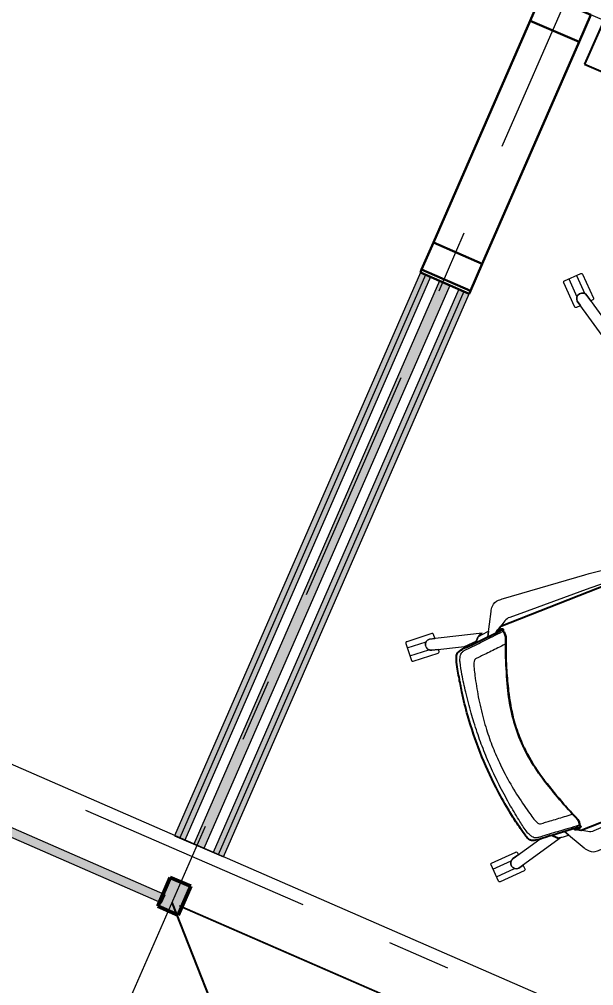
# Model space of a CAD drawing. Header units: millimetres. Extents: x -50172 to 90294, y -80883 to 25069.
# Drawn here: x 31646 to 32929, y -13966 to -11807 of the extents above; entities that cross this region are included whole.
import ezdxf
from ezdxf.enums import TextEntityAlignment as Align

# ---------------------------------------------------------------- set-up
doc = ezdxf.new("R2010")
doc.units = ezdxf.units.MM
doc.header["$MEASUREMENT"] = 0
doc.linetypes.add('Double Dashed', pattern=[1093.611073, 529.166651, -211.666656, 141.111112, -211.666656])
for name, color, linetype in [('A-15-MG_Structural_Grid', 7, 'Continuous'), ('A-20-M_Floor_Slab', 7, 'Continuous'), ('A-25-M_Curtain_Wall', 7, 'Continuous'), ('A-25-M_Wall_Int', 7, 'Continuous'), ('New_ArchiCAD Door Markers', 7, 'Continuous'), ('New_ArchiCAD Doors', 7, 'Continuous')]:
    doc.layers.add(name, color=color, linetype=linetype)
for name, color, linetype, lineweight, true_color in [('A-15-MG_Structural_Grid_Pen_No__163', 7, 'Continuous', 0, 0x750077), ('A-25-M_Curtain_Wall_Pen_No__144', 7, 'Continuous', 0, 0xc8c8c8), ('A-25-M_Curtain_Wall_Pen_No__165', 7, 'Continuous', 0, 0x006060), ('A-25-M_Curtain_Wall_Pen_No__27', 7, 'Continuous', 50, 0x2a2a2a), ('A-25-M_Wall_Int_Pen_No__107', 7, 'Continuous', 15, 0xa6a6a6), ('New_ArchiCAD Doors_Pen_No__43', 7, 'Continuous', 30, 0x444444), ('New_ArchiCAD Doors_Pen_No__63', 7, 'Continuous', 20, 0x606060)]:
    doc.layers.add(name, color=color, linetype=linetype, lineweight=lineweight, true_color=true_color)
for name, color, linetype, lineweight in [('A-20-M_Floor_Slab_Pen_No__89', 8, 'Continuous', 20), ('A-25-M_Curtain_Wall_Pen_No__1', 7, 'Continuous', 13), ('A-25-M_Curtain_Wall_Pen_No__85', 8, 'Continuous', 20), ('A-25-M_Wall_Int_Pen_No__1', 7, 'Continuous', 13), ('A-35-M_FFE_Loose_SIEMENS P2_Pen_No__5', 7, 'Continuous', 25), ('A-35-M_FFE_Loose_SIEMENS P2_Pen_No__9', 7, 'Continuous', 13), ('New_ArchiCAD Door Markers_Pen_No__1', 7, 'Continuous', 13), ('New_ArchiCAD Door Markers_Pen_No__5', 7, 'Continuous', 25), ('New_ArchiCAD Doors_Pen_No__1', 7, 'Continuous', 13)]:
    doc.layers.add(name, color=color, linetype=linetype, lineweight=lineweight)
doc.styles.add('GENERATED_STYLE_2', font='')
doc.styles.add('GENERATED_STYLE_4', font='')
doc.styles.get('GENERATED_STYLE_2').set_extended_font_data('Swis721 BT', bold=True)
doc.styles.get('GENERATED_STYLE_4').set_extended_font_data('Swis721 BT')
doc.dimstyles.new('GENERATED_STYLE__2', dxfattribs={"dimtxt": 0.18, "dimasz": 273.6, "dimexe": 0.18, "dimexo": 0.0625, "dimgap": 0.09, "dimtad": 0, "dimtih": 1, "dimtoh": 1, "dimdec": 4, "dimzin": 0, "dimdsep": 46, "dimcen": 0.09, "dimadec": 0, "dimazin": 0, "dimtfac": 1, "dimtdec": 4, "dimtmove": 0, "dimatfit": 3, "dimldrblk": 'ARROWHEAD_5', "dimfxl": 1, "dimtolj": 1, "dimtzin": 0, "dimarcsym": 0})

# ---------------------------------------------------------------- blocks, each defined once
blk = doc.blocks.new('Slab_1_1', base_point=(7696.6, 5872.1))
at = {"layer": 'A-20-M_Floor_Slab_Pen_No__89', "linetype": 'Continuous', "flags": 128}
blk.add_lwpolyline([(19410.6, 17348.4), (53757.3, 2371.5), (53656.1, 2139.5), (53757, 2095.5), (46643.5, -14217.9), (43630.2, -12903.9), (41531.9, -17715.8), (41504.6, -17778.4), (31982.9, -13626.4), (12656.3, -5199.1)], dxfattribs=at)
blk = doc.blocks.new('Curtain Wall_3_1')
at = {"layer": 'A-25-M_Curtain_Wall_Pen_No__144', "linetype": 'Continuous'}
blk.add_hatch(color=256, dxfattribs=at).paths.add_polyline_path([(32000.7, -13808.5), (32028.7, -13744.3), (31982.9, -13724.3), (31954.9, -13788.5)])
at = {"layer": 'A-25-M_Curtain_Wall_Pen_No__165', "linetype": 'Continuous', "lineweight": 0, "true_color": 0x001818}
for points in [[(31971.5, -13763), (31086.9, -13377.3), (31078.9, -13395.6), (31963.5, -13781.3)], [(32003.9, -13788.6), (32888.5, -14174.3), (32888.9, -14173.4), (32004.3, -13787.7)]]:
    blk.add_hatch(color=168, dxfattribs=at).paths.add_polyline_path(points)
at = {"layer": 'A-25-M_Curtain_Wall_Pen_No__1', "linetype": 'Continuous'}
for p, q in [((31971.5, -13763), (31086.9, -13377.3)), ((31078.9, -13395.6), (31963.5, -13781.3)), ((31963.5, -13781.3), (31971.5, -13763)), ((32004.3, -13787.7), (32003.9, -13788.6)), ((32003.9, -13788.6), (32888.5, -14174.3)), ((32888.9, -14173.4), (32004.3, -13787.7))]:
    blk.add_line(p, q, dxfattribs=at)
at = {"layer": 'A-25-M_Curtain_Wall_Pen_No__27', "linetype": 'Continuous'}
for p, q in [((31982.9, -13724.3), (31954.9, -13788.5)), ((32028.7, -13744.3), (31982.9, -13724.3)), ((32000.7, -13808.5), (32028.7, -13744.3)), ((31954.9, -13788.5), (32000.7, -13808.5))]:
    blk.add_line(p, q, dxfattribs=at)
blk = doc.blocks.new('*X402')
at = {"layer": 'A-25-M_Wall_Int_Pen_No__107', "linetype": 'Continuous'}
blk.add_hatch(color=256, dxfattribs=at).paths.add_polyline_path([(32584.2, -12391.1), (32035.4, -13649.8), (32058.3, -13659.8), (32607.1, -12401.1)])
blk = doc.blocks.new('Door with Sidelight on Side 2 19_5')
at = {"layer": 'New_ArchiCAD Doors_Pen_No__1', "linetype": 'Continuous'}
for p, q in [((-826.5, 0), (-826.5, -13)), ((826.5, 0), (826.5, -13)), ((-826.5, -13), (-826.5, -25)), ((826.5, -13), (826.5, -25)), ((-826.5, -25), (-826.5, -47.5)), ((826.5, -25), (826.5, -47.5)), ((-826.5, -47.5), (-826.5, -72.5)), ((826.5, -47.5), (826.5, -72.5)), ((-826.5, -72.5), (-826.5, -94.5)), ((826.5, -72.5), (826.5, -94.5)), ((-826.5, -94.5), (-826.5, -106.5)), ((-826.5, -106.5), (-826.5, -119)), ((826.5, -94.5), (826.5, -106.5)), ((826.5, -106.5), (826.5, -119))]:
    blk.add_line(p, q, dxfattribs=at)
at = {"layer": 'New_ArchiCAD Doors_Pen_No__43', "linetype": 'Continuous'}
for p, q in [((-819.5, 0), (-826.5, 0)), ((-826.5, 0), (-826.5, -119)), ((-753.5, 0), (-819.5, 0)), ((-819.5, 0), (-819.5, -119)), ((-212.5, 0), (-753.5, 0)), ((-753.5, 0), (-753.5, -119)), ((-753.5, -119), (-753.5, 0)), ((-212.5, -119), (-212.5, 0)), ((-146.5, 0), (-212.5, 0)), ((-212.5, 0), (-212.5, -119)), ((-146.5, -119), (-146.5, 0)), ((819.5, 0), (753.5, 0)), ((753.5, 0), (753.5, -119)), ((819.5, 0), (826.5, 0)), ((819.5, -119), (819.5, 0)), ((826.5, 0), (826.5, -119)), ((-819.5, -119), (-826.5, -119)), ((-819.5, -119), (-753.5, -119)), ((-753.5, -119), (-212.5, -119)), ((-212.5, -119), (-146.5, -119)), ((753.5, -119), (819.5, -119)), ((819.5, -119), (826.5, -119))]:
    blk.add_line(p, q, dxfattribs=at)
at = {"layer": 'New_ArchiCAD Doors_Pen_No__63', "linetype": 'Continuous'}
blk.add_line((753.5, 0), (753.5, 900), dxfattribs=at)
blk.add_arc((753.5, 0), 900, 90, 180, dxfattribs=at)
blk = doc.blocks.new('Door Stamp 17')
at = {"layer": 'New_ArchiCAD Door Markers_Pen_No__5', "linetype": 'Continuous'}
for p, q in [((724.2, -150), (-252.9, -150)), ((-252.9, -150), (-252.9, -361.7)), ((724.2, -361.7), (724.2, -150)), ((-252.9, -361.7), (724.2, -361.7)), ((-252.9, -361.7), (724.2, -361.7))]:
    blk.add_line(p, q, dxfattribs=at)
at = {"layer": 'New_ArchiCAD Door Markers_Pen_No__1', "style": 'GENERATED_STYLE_2'}
blk.add_attdef('AC_WIDO_ID', text='', height=150, dxfattribs=at).set_placement((-194.1, -316.9), align=Align.BOTTOM_LEFT)
blk = doc.blocks.new('Wall_77_1', base_point=(31992.7, -13631.2))
at = {"layer": 'A-25-M_Wall_Int_Pen_No__107', "linetype": 'Continuous'}
for points in [[(32541.6, -12372.5), (31992.7, -13631.2), (32004.2, -13636.2), (32553.1, -12377.5)], [(32553.1, -12377.5), (32004.2, -13636.2), (32015.2, -13641), (32564.1, -12382.3)], [(32627.8, -12410), (32078.9, -13668.8), (32089.9, -13673.6), (32638.8, -12414.8)], [(32089.9, -13673.6), (32101.8, -13678.8), (32650.7, -12420), (32638.8, -12414.8)]]:
    blk.add_hatch(color=256, dxfattribs=at).paths.add_polyline_path(points)
at = {"layer": 'A-25-M_Wall_Int_Pen_No__1', "linetype": 'Continuous'}
for p, q in [((32553.1, -12377.5), (32541.6, -12372.5)), ((32553.1, -12377.5), (32004.2, -13636.2)), ((32564.1, -12382.3), (32015.2, -13641)), ((32584.2, -12391.1), (32035.4, -13649.8)), ((32564.1, -12382.3), (32553.1, -12377.5)), ((32584.2, -12391.1), (32564.1, -12382.3)), ((32607.1, -12401.1), (32584.2, -12391.1)), ((32607.1, -12401.1), (32058.3, -13659.8)), ((32627.8, -12410), (32078.9, -13668.8)), ((32638.8, -12414.8), (32089.9, -13673.6)), ((32627.8, -12410), (32607.1, -12401.1)), ((32638.8, -12414.8), (32627.8, -12410)), ((32650.7, -12420), (32638.8, -12414.8))]:
    blk.add_line(p, q, dxfattribs=at)
at = {"layer": 'A-25-M_Wall_Int_Pen_No__1', "linetype": 'Continuous', "flags": 128}
for points in [[(32541.6, -12372.5), (31992.7, -13631.2)], [(32101.8, -13678.8), (32650.7, -12420)], [(31992.7, -13631.2), (32101.8, -13678.8)]]:
    blk.add_lwpolyline(points, dxfattribs=at)
at = {"layer": 'A-25-M_Wall_Int', "color": 250, "lineweight": 50, "true_color": 0x2a2a2a}
blk.add_blockref('*X402', (0, 0), dxfattribs=at)
at = {"layer": 'New_ArchiCAD Door Markers'}
ref = blk.add_blockref('Door Stamp 17', (32872, -11614.9), dxfattribs=dict(at, rotation=66.44041489032976))
ref.add_attrib('AC_WIDO_ID', 'ID03.002', dxfattribs={"layer": 'New_ArchiCAD Door Markers_Pen_No__1', "color": 7, "height": 150, "rotation": 66.4404, "style": 'GENERATED_STYLE_2'}).set_placement((33126, -11892.6), align=Align.BOTTOM_LEFT)
at = {"layer": 'New_ArchiCAD Doors', "color": 251, "linetype": 'Continuous', "lineweight": 20, "true_color": 0x606060, "xscale": -1, "zscale": 1000, "rotation": 246.4404148903298}
blk.add_blockref('Door with Sidelight on Side 2 19_5', (32981, -11662.4), dxfattribs=at)
blk = doc.blocks.new('Standard grid marker')
at = {"layer": 'A-15-MG_Structural_Grid_Pen_No__163', "linetype": 'Double Dashed'}
blk.add_line((1000, 0), (29726, 0), dxfattribs=at)
at = {"layer": 'A-15-MG_Structural_Grid_Pen_No__163', "style": 'GENERATED_STYLE_4'}
for tag, p in [('AC_MarkerText_1_0', (-500, 41.2)), ('AC_MarkerText_1_1', (31226, 41.2))]:
    blk.add_attdef(tag, text='', height=350, rotation=90, dxfattribs=at).set_placement(p, align=Align.MIDDLE_CENTER)
blk = doc.blocks.new('Standard grid marker_3')
at = {"layer": 'A-15-MG_Structural_Grid_Pen_No__163', "linetype": 'Double Dashed'}
blk.add_line((1000, 0), (74254.8, 0), dxfattribs=at)
at = {"layer": 'A-15-MG_Structural_Grid_Pen_No__163', "style": 'GENERATED_STYLE_4'}
for tag, p in [('AC_MarkerText_1_0', (-500, 43.4)), ('AC_MarkerText_1_1', (75754.8, 43.4))]:
    blk.add_attdef(tag, text='', height=350, rotation=360, dxfattribs=at).set_placement(p, align=Align.MIDDLE_CENTER)
blk = doc.blocks.new('ARROWHEAD_5')
at = {"color": 0, "linetype": 'Continuous', "lineweight": 0}
blk.add_line((0, 0), (-1, 0), dxfattribs=at)
blk.add_solid([(-1, 0.2679), (0, 0), (-1, -0.2679), (-1, 0.2679)], dxfattribs=at)

msp = doc.modelspace()

# ---------------------------------------------------------------- linework, layer by layer
at = {"layer": 'A-35-M_FFE_Loose_SIEMENS P2_Pen_No__5', "linetype": 'Continuous', "flags": 128}
msp.add_lwpolyline([(33224.7, -13492), (32900.9, -13619.5), (32889.5, -13617.7), (32897.5, -13613.3, -0.02453), (32899.5, -13612, 0.299826), (32900, -13611, 0.164644), (32899.6, -13610.2), (32897.5, -13608, 0.066557), (32896.3, -13601, 0.117992), (32891.4, -13592.9, -0.017493), (32862.3, -13561.3, -0.011779), (32819.2, -13508.7, -0.071772), (32762.4, -13410.5, -0.069523), (32736.9, -13299.8, -0.011779), (32732.6, -13232, -0.017493), (32732.4, -13189.1, 0.117992), (32730.4, -13179.8, 0.066588), (32726.5, -13173.8), (32726.6, -13170.8, 0.164644), (32726.3, -13169.9, 0.299826), (32725.3, -13169.5, -0.02453), (32722.9, -13169.9), (32714.1, -13172.2), (32721.2, -13163.1), (33045, -13035.6, -0.119167)], format="xyb", dxfattribs=at)
msp.add_lwpolyline([(32675.1, -13444.8, -0.024216), (32647.5, -13363, -0.016068), (32634.2, -13309.4, -0.009371), (32627.9, -13276.9, -0.001836), (32624.7, -13258.7, -0.017544), (32622.1, -13238.6, -0.062714), (32622.4, -13228.5, -0.149282), (32626.1, -13220.8, -0.092841), (32631.8, -13216.6, -0.049327), (32646.6, -13208.9, 0.02709), (32665.5, -13200.1), (32719.6, -13173.1), (32723.1, -13171.2, 0.079161), (32725, -13170, 0.195423), (32725.1, -13169.8, 0.266682), (32725, -13169.7, 0.14086), (32724.8, -13169.6, 0.068414), (32722, -13170.1), (32714.2, -13172.1, 0.046442), (32712.5, -13174.5, 0.07777), (32712, -13175.9, -0.055714), (32711.7, -13177.1, -0.135228), (32714.2, -13172.1), (32722.7, -13170, -0.049328), (32725, -13169.5, -0.064332), (32725.5, -13169.6, -0.077633), (32725.9, -13169.7, -0.201115), (32726.5, -13170.3, -0.08669), (32726.6, -13171), (32726.5, -13172.5), (32726.5, -13173.8, -0.08929), (32730.4, -13179.8, -0.049201), (32732, -13184.6, -0.053494), (32732.4, -13188.3, -0.000557), (32732.3, -13202.2, 0.01685), (32733.9, -13261.7, 0.013226), (32738, -13308.2, 0.032708), (32749.1, -13369.7, 0.03481), (32762.4, -13410.5, 0.03481), (32780.5, -13449.3, 0.032708), (32814.2, -13501.9, 0.013226), (32843, -13538.7, 0.01685), (32882.4, -13583.3, -0.000557), (32891.9, -13593.4, -0.053494), (32894.1, -13596.4, -0.049201), (32896.3, -13601, -0.08929), (32897.5, -13608), (32898.4, -13609), (32899.5, -13610, -0.08669), (32899.8, -13610.6, -0.201115), (32899.9, -13611.4, -0.077633), (32899.7, -13611.8, -0.064332), (32899.3, -13612.2, -0.049328), (32897.3, -13613.4), (32889.6, -13617.7, -0.135228), (32884.4, -13615.7, -0.055714), (32885.5, -13616.4, 0.07777), (32886.8, -13617, 0.046442), (32889.6, -13617.7), (32896.7, -13613.7, 0.068414), (32899.1, -13612.2, 0.14086), (32899.2, -13612, 0.266682), (32899.2, -13611.9, 0.195423), (32899, -13611.9, 0.079161), (32896.8, -13612.2), (32892.9, -13613.2), (32834.9, -13630.4, 0.02709), (32815.1, -13636.9, -0.049327), (32799, -13641.3, -0.092841), (32792, -13642.1, -0.149282), (32784, -13639, -0.062714), (32776.9, -13631.9, -0.017544), (32765.2, -13615.3, -0.001836), (32755, -13599.9, -0.009371), (32737.5, -13571.8, -0.016068), (32710.7, -13523.5, -0.023358)], format="xyb", close=True, dxfattribs=at)
at = {"layer": 'A-35-M_FFE_Loose_SIEMENS P2_Pen_No__9', "linetype": 'Continuous'}
for p, q in [((32872.9, -12386.8), (32891.4, -12427.1)), ((32890.1, -12379), (32908.7, -12419.7)), ((32512.4, -13211.5), (32554.5, -13197.8)), ((32518.2, -13229.4), (32560.8, -13215.6)), ((32703.7, -13705.8), (32744.4, -13687.2)), ((32711.6, -13723), (32751.9, -13704.6))]:
    msp.add_line(p, q, dxfattribs=at)
at = {"layer": 'A-35-M_FFE_Loose_SIEMENS P2_Pen_No__9', "linetype": 'Continuous', "flags": 128}
for points in [[(32898.5, -12446.6), (32890.3, -12450.4, -0.435017), (32886.2, -12448.7), (32861.8, -12395.2, -0.414214), (32863.3, -12391.2), (32899.7, -12374.6, -0.414214), (32903.6, -12376.1), (32928.2, -12429.8, -0.414214), (32926.7, -12433.7), (32922.3, -12435.7), (32913.5, -12423.6, 0.917674), (32892, -12436.6), (32899, -12446.1)], [(32961.7, -12532.3), (32892, -12436.6, -0.92197), (32913.6, -12423.7), (32956.9, -12483.3), (32966.2, -12511.6), (32960.6, -12523.6, 0.207366), (32960.5, -12527.4), (32961.5, -12531.5)], [(32692.4, -13186.7), (32699.4, -13130.4, -0.081341), (32702.7, -13117.8, -0.203002), (32716.3, -13105.1, 0.007358), (32727, -13101), (32909.2, -13047.8, -0.018845), (32982, -13029.8, -0.093152), (32990, -13029.6, -0.300736), (32998.1, -13037.2, -0.150564), (32997.4, -13047.9, -0.24245), (32991.2, -13053.6), (32920.4, -13078.1), (32780.4, -13129.3), (32741.3, -13143.5, 0.198938), (32730.4, -13151.1), (32716.6, -13168.9), (32712.6, -13174.4, 0.153101), (32711.7, -13177.1, 0.000314)], [(32573.7, -13189.9), (32570.9, -13181.3, 0.435017), (32566.9, -13179.4), (32511, -13197.6, 0.414214), (32509.1, -13201.4), (32521.5, -13239.4, 0.414214), (32525.2, -13241.3), (32581.4, -13223.1, 0.414214), (32583.3, -13219.3), (32581.8, -13214.8), (32566.9, -13216.5, -0.917674), (32562, -13191.9), (32573.7, -13190.5)], [(32679.6, -13178.4), (32562, -13191.9, 0.92197), (32567.1, -13216.5), (32640.2, -13208.1), (32667.4, -13195.7), (32672.4, -13183.6, -0.207366), (32675.1, -13180.9), (32678.8, -13178.8)], [(32863.8, -13621.9), (32907.3, -13658.2, 0.081341), (32918.3, -13665.2, 0.203002), (32936.9, -13665.3, -0.007358), (32947.5, -13661), (33117, -13575.6, 0.018845), (33182.6, -13539.2, 0.093152), (33188.6, -13533.8, 0.300736), (33189.3, -13522.8, 0.150564), (33181.5, -13515.4, 0.24245), (33173.1, -13515.5), (33104.6, -13545.9), (32967.3, -13603.8), (32928.9, -13620.1, -0.198938), (32915.8, -13621.9), (32893.6, -13618.3), (32886.9, -13617.1, -0.153101), (32884.4, -13615.7, -0.000314)], [(32857.1, -13634.3), (32761.3, -13703.9, -0.92197), (32748.5, -13682.4), (32808.1, -13639), (32836.4, -13629.8), (32848.3, -13635.4, 0.207366), (32852.1, -13635.5), (32856.2, -13634.5)], [(32771.4, -13697.5), (32775.1, -13705.6, -0.435017), (32773.4, -13709.7), (32720, -13734.1, -0.414214), (32716, -13732.7), (32699.4, -13696.3, -0.414214), (32700.8, -13692.3), (32754.5, -13667.8, -0.414214), (32758.5, -13669.3), (32760.5, -13673.6), (32748.4, -13682.4, 0.917674), (32761.3, -13703.9), (32770.9, -13697)]]:
    msp.add_lwpolyline(points, format="xyb", close=True, dxfattribs=at)
for points in [[(32897.5, -13608, 0.172835), (32897.3, -13608, 0.029065), (32896.9, -13608, 0.028333), (32895.4, -13608.3, 0.004116), (32892.7, -13609.1, 0.006979), (32890, -13609.9, -0.006601), (32866.6, -13616.8, 0.005565), (32829.3, -13627.8, 0.006061), (32809.3, -13634.2, -0.052886), (32801.8, -13635.8, -0.072565), (32795.9, -13635.6, -0.118748), (32791, -13633.4, -0.009096), (32786.1, -13629.6, -0.060387), (32779.7, -13622.9, -0.021653), (32763.8, -13599.5, -0.008324), (32743.2, -13564.9, -0.012117), (32720.1, -13522.4, -0.005624), (32710.7, -13503.5, -0.00647), (32700.5, -13481.6, -0.012425), (32683.5, -13441.5, -0.012425), (32668.6, -13400.7, -0.00647), (32661.1, -13377.6, -0.005624), (32655.1, -13357.4, -0.012117), (32643, -13310.5, -0.008324), (32634.5, -13271.2, -0.021653), (32630.2, -13243.3, -0.060387), (32630.3, -13234, -0.009096), (32631.3, -13227.9, -0.118748), (32633.4, -13222.9, -0.072565), (32637.6, -13218.7, -0.052886), (32644.2, -13214.8, 0.006061), (32663.1, -13205.9, 0.005565), (32697.9, -13188.5, -0.006601), (32719.8, -13177.5, 0.006979), (32722.3, -13176.3, 0.004116), (32724.8, -13175, 0.028333), (32726.1, -13174.2, 0.029065), (32726.4, -13174, 0.172835), (32726.5, -13173.8)], [(32732.3, -13200.9, 0.029977), (32732.3, -13202.2, -0.096148), (32731.6, -13202.8, -0.022338), (32726.6, -13205.5, 0.000048), (32710.6, -13213.4, 0.000154), (32681, -13228, -0.001817), (32670.1, -13233.4, 0.043839), (32664.7, -13236.2, 0.067552), (32663.2, -13237.6, 0.111008), (32661.5, -13241.3, 0.062927), (32661.5, -13257.4, 0.007617), (32663.4, -13273.5, 0.013331), (32671, -13320.9, 0.019355), (32682.6, -13371, 0.009359), (32689.3, -13393.7, 0.023709), (32703.4, -13433.7, 0.023709), (32720.3, -13472.6, 0.009359), (32730.9, -13493.7, 0.019355), (32756.6, -13538.3, 0.013331), (32783.4, -13578.2, 0.007617), (32792.9, -13591.2, 0.062927), (32803.9, -13603, 0.111008), (32807.7, -13604.5, 0.067552), (32809.8, -13604.5, 0.043839), (32815.6, -13602.9, -0.001817), (32827.2, -13599.4, 0.000154), (32858.9, -13589.9, 0.000048), (32876, -13584.8, -0.022338), (32881.4, -13583.4, -0.096148), (32882.4, -13583.3, 0.029977), (32883.3, -13584.3)]]:
    msp.add_lwpolyline(points, format="xyb", dxfattribs=at)
for points in [[(32692.4, -13186.7), (32665, -13200.3), (32670.3, -13187.4), (32671.7, -13186), (32682.5, -13179.9), (32690.8, -13175.9), (32693.9, -13174.3), (32692.4, -13186.7)], [(32863.8, -13621.9), (32834.4, -13630.6), (32847.1, -13636.4), (32849.1, -13636.4), (32861.2, -13633.6), (32869.9, -13630.8), (32873.3, -13629.9), (32863.8, -13621.9)]]:
    msp.add_lwpolyline(points, close=True, dxfattribs=at)

# ---------------------------------------------------------------- block references
at = {"layer": 'A-15-MG_Structural_Grid', "color": 8, "linetype": 'Continuous', "lineweight": 15, "zscale": 1000}
for name, p, rotation in [('Standard grid marker', (42514.2, 10362.5), 246.440411583993), ('Standard grid marker_3', (-1201.2, 813.7), 336.440411583993)]:
    msp.add_blockref(name, p, dxfattribs=dict(at, rotation=rotation))
at = {"layer": 'A-20-M_Floor_Slab', "color": 8, "linetype": 'Continuous', "lineweight": 20}
msp.add_blockref('Slab_1_1', (7696.6, 5872.1), dxfattribs=at)
at = {"layer": 'A-25-M_Curtain_Wall', "linetype": 'Continuous', "lineweight": 0}
msp.add_blockref('Curtain Wall_3_1', (0, 0), dxfattribs=at)
at = {"layer": 'A-25-M_Wall_Int', "color": 250, "lineweight": 50, "true_color": 0x2a2a2a}
msp.add_blockref('Wall_77_1', (31992.7, -13631.2), dxfattribs=at)

# ---------------------------------------------------------------- leaders
at = {"layer": 'A-25-M_Curtain_Wall_Pen_No__85', "linetype": 'Continuous', "annotation_type": 0, "has_hookline": 1, "hookline_direction": 0, "text_width": 1535.7, "horizontal_direction": (0.917019, -0.398843, 0)}
msp.add_leader([(31986.7, -13780.6), (32279.9, -14524.9), (34295.5, -15381.3)], dimstyle='GENERATED_STYLE__2', dxfattribs=at)

doc.saveas('drawing.dxf')
